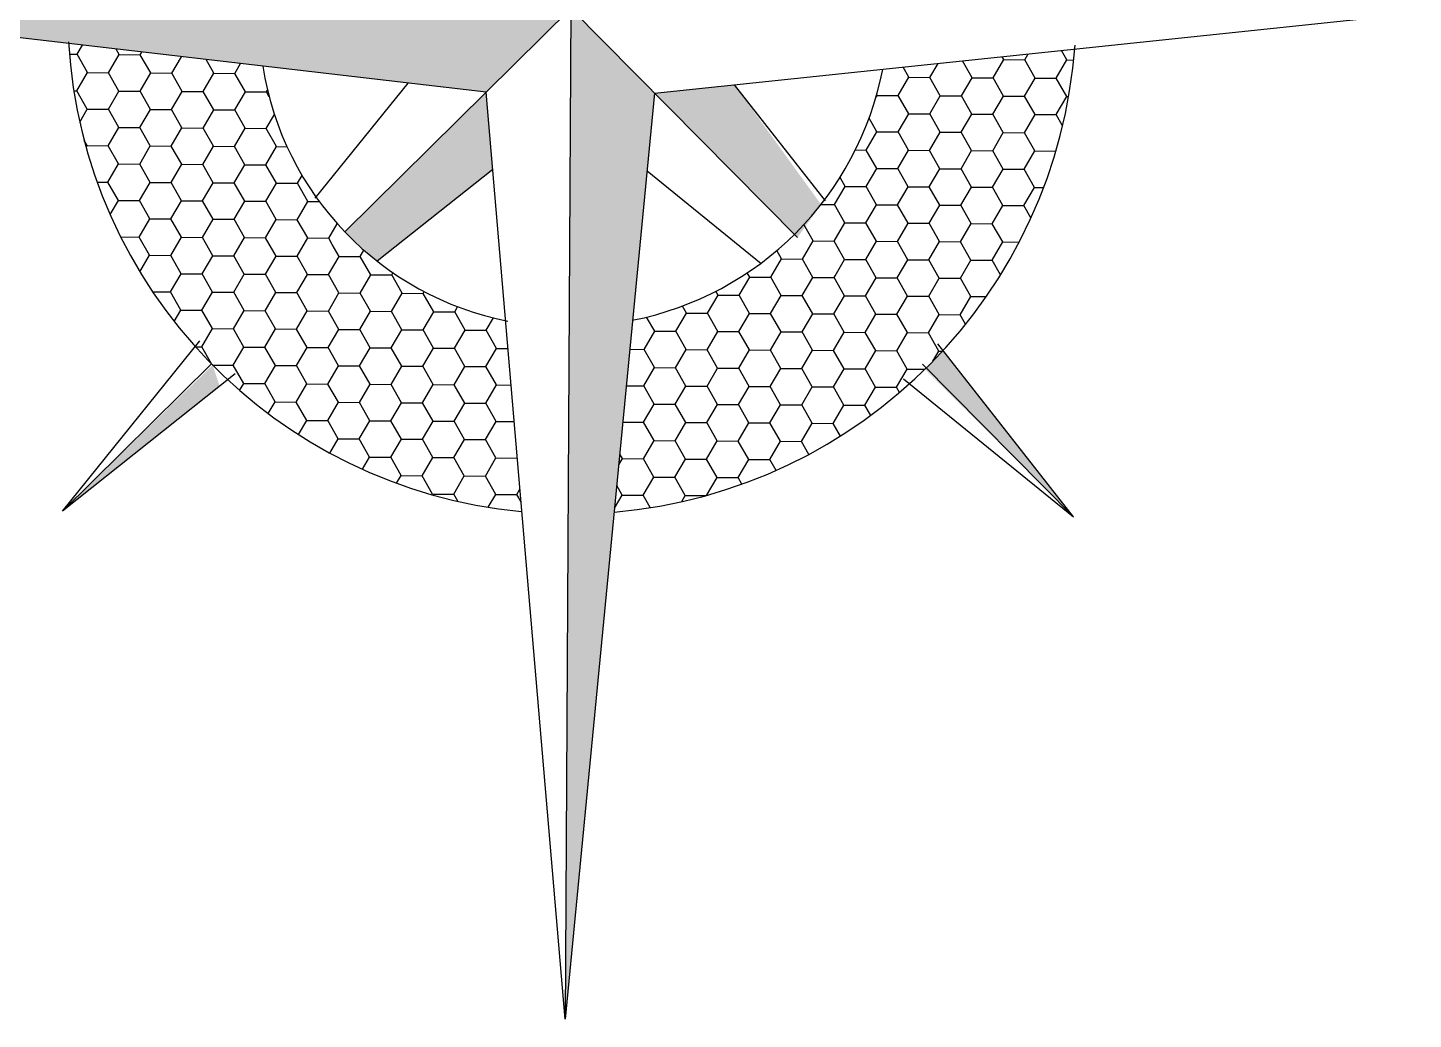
# Model space of a CAD drawing. Header units: inches. Extents: x 0 to 113, y 0 to 145.
# Drawn here: x 23.647 to 27.912, y 26.514 to 29.566 of the extents above; entities that cross this region are included whole.
import ezdxf

# ---------------------------------------------------------------- set-up
doc = ezdxf.new("R2010")
doc.units = ezdxf.units.IN
doc.header["$MEASUREMENT"] = 0
doc.layers.add('PTS', color=7, linetype='Continuous')

# ---------------------------------------------------------------- blocks, each defined once
blk = doc.blocks.new('DHGDGDGDGHJ')
at = {"color": 1, "ltscale": 0.18}
for p, q in [((389888.5472, 4145333.2346, 4.202), (389887.0896, 4145333.405, 4.202)), ((389888.7102, 4145333.3957, 4.202), (389888.699, 4145331.4509, 4.202)), ((389888.8713, 4145333.2327, 4.202), (389890.3308, 4145333.3864, 4.202)), ((389888.699, 4145331.4509, 4.202), (389888.5472, 4145333.2346, 4.202)), ((389888.8713, 4145333.2327, 4.202), (389888.699, 4145331.4509, 4.202))]:
    blk.add_line(p, q, dxfattribs=at)
at = {"color": 5, "ltscale": 0.18}
for p, q in [((389888.7102, 4145333.3957, 4.202), (389888.2755, 4145332.966, 4.202)), ((389888.7102, 4145333.3957, 4.202), (389889.1459, 4145332.955, 4.202)), ((389888.2181, 4145333.0306, 4.202), (389888.397, 4145333.2521, 4.202)), ((389889.2002, 4145333.0256, 4.202), (389889.0251, 4145333.2489, 4.202)), ((389888.5598, 4145333.0863, 4.202), (389888.3375, 4145332.9097, 4.202)), ((389888.8569, 4145333.0833, 4.202), (389889.0761, 4145332.9054, 4.202)), ((389887.7322, 4145332.4289, 4.202), (389887.9966, 4145332.7563, 4.202)), ((389889.677, 4145332.4177, 4.202), (389889.416, 4145332.7504, 4.202)), ((389888.0187, 4145332.7121, 4.202), (389887.7322, 4145332.4289, 4.202)), ((389888.0645, 4145332.6928, 4.202), (389887.7322, 4145332.4289, 4.202)), ((389889.3863, 4145332.7117, 4.202), (389889.677, 4145332.4177, 4.202)), ((389889.3499, 4145332.6831, 4.202), (389889.677, 4145332.4177, 4.202))]:
    blk.add_line(p, q, dxfattribs=at)
at = {"ltscale": 0.18}
for p, q in [((389887.7453, 4145333.3078, 4.202), (389887.7602, 4145333.3077, 4.202)), ((389887.7602, 4145333.3077, 4.202), (389887.7706, 4145333.3254, 4.202)), ((389887.7803, 4145333.2725, 4.202), (389887.7602, 4145333.3077, 4.202)), ((389887.8208, 4145333.2722, 4.202), (389887.8412, 4145333.3072, 4.202)), ((389887.8412, 4145333.3072, 4.202), (389887.8352, 4145333.3178, 4.202)), ((389887.8412, 4145333.3072, 4.202), (389887.8818, 4145333.307, 4.202)), ((389887.8818, 4145333.307, 4.202), (389887.8847, 4145333.312, 4.202)), ((389887.9018, 4145333.2718, 4.202), (389887.8818, 4145333.307, 4.202)), ((389887.9423, 4145333.2716, 4.202), (389887.9608, 4145333.3031, 4.202)), ((389889.5429, 4145333.2975, 4.202), (389889.5397, 4145333.3031, 4.202)), ((389889.5834, 4145333.2972, 4.202), (389889.5899, 4145333.3084, 4.202)), ((389889.6644, 4145333.2968, 4.202), (389889.654, 4145333.3151, 4.202)), ((389888.0234, 4145333.2711, 4.202), (389888.0083, 4145333.2976, 4.202)), ((389888.0639, 4145333.2709, 4.202), (389888.0749, 4145333.2898, 4.202)), ((389889.3604, 4145333.2634, 4.202), (389889.3492, 4145333.283, 4.202)), ((389889.4009, 4145333.2632, 4.202), (389889.4166, 4145333.2901, 4.202)), ((389889.4819, 4145333.2627, 4.202), (389889.4635, 4145333.2951, 4.202)), ((389889.5224, 4145333.2625, 4.202), (389889.5429, 4145333.2975, 4.202)), ((389889.5429, 4145333.2975, 4.202), (389889.5834, 4145333.2972, 4.202)), ((389889.6035, 4145333.262, 4.202), (389889.5834, 4145333.2972, 4.202)), ((389889.644, 4145333.2618, 4.202), (389889.6644, 4145333.2968, 4.202)), ((389889.6644, 4145333.2968, 4.202), (389889.6775, 4145333.2967, 4.202)), ((389887.7598, 4145333.2375, 4.202), (389887.7803, 4145333.2725, 4.202)), ((389887.7803, 4145333.2725, 4.202), (389887.8208, 4145333.2722, 4.202)), ((389887.8408, 4145333.237, 4.202), (389887.8208, 4145333.2722, 4.202)), ((389887.8814, 4145333.2368, 4.202), (389887.9018, 4145333.2718, 4.202)), ((389887.9018, 4145333.2718, 4.202), (389887.9423, 4145333.2716, 4.202)), ((389887.9624, 4145333.2363, 4.202), (389887.9423, 4145333.2716, 4.202)), ((389888.0029, 4145333.2361, 4.202), (389888.0234, 4145333.2711, 4.202)), ((389888.0234, 4145333.2711, 4.202), (389888.0639, 4145333.2709, 4.202)), ((389888.0839, 4145333.2357, 4.202), (389888.0639, 4145333.2709, 4.202)), ((389889.3399, 4145333.2284, 4.202), (389889.3604, 4145333.2634, 4.202)), ((389889.3604, 4145333.2634, 4.202), (389889.4009, 4145333.2632, 4.202)), ((389889.4209, 4145333.228, 4.202), (389889.4009, 4145333.2632, 4.202)), ((389889.4615, 4145333.2277, 4.202), (389889.4819, 4145333.2627, 4.202)), ((389889.4819, 4145333.2627, 4.202), (389889.5224, 4145333.2625, 4.202)), ((389889.5425, 4145333.2273, 4.202), (389889.5224, 4145333.2625, 4.202)), ((389889.583, 4145333.2271, 4.202), (389889.6035, 4145333.262, 4.202)), ((389889.6035, 4145333.262, 4.202), (389889.644, 4145333.2618, 4.202)), ((389889.664, 4145333.2266, 4.202), (389889.644, 4145333.2618, 4.202)), ((389887.7538, 4145333.2375, 4.202), (389887.7598, 4145333.2375, 4.202)), ((389887.7799, 4145333.2023, 4.202), (389887.7598, 4145333.2375, 4.202)), ((389887.8204, 4145333.2021, 4.202), (389887.8408, 4145333.237, 4.202)), ((389887.8408, 4145333.237, 4.202), (389887.8814, 4145333.2368, 4.202)), ((389887.9014, 4145333.2016, 4.202), (389887.8814, 4145333.2368, 4.202)), ((389887.9419, 4145333.2014, 4.202), (389887.9624, 4145333.2363, 4.202)), ((389887.9624, 4145333.2363, 4.202), (389888.0029, 4145333.2361, 4.202)), ((389888.023, 4145333.2009, 4.202), (389888.0029, 4145333.2361, 4.202)), ((389888.0635, 4145333.2007, 4.202), (389888.0839, 4145333.2357, 4.202)), ((389888.0839, 4145333.2357, 4.202), (389888.1245, 4145333.2354, 4.202)), ((389888.1245, 4145333.2354, 4.202), (389888.1265, 4145333.239, 4.202)), ((389888.1297, 4145333.2261, 4.202), (389888.1245, 4145333.2354, 4.202)), ((389889.297, 4145333.2245, 4.202), (389889.2994, 4145333.2287, 4.202)), ((389889.2994, 4145333.2287, 4.202), (389889.2986, 4145333.2301, 4.202)), ((389889.2994, 4145333.2287, 4.202), (389889.3399, 4145333.2284, 4.202)), ((389889.36, 4145333.1932, 4.202), (389889.3399, 4145333.2284, 4.202)), ((389889.4005, 4145333.193, 4.202), (389889.4209, 4145333.228, 4.202)), ((389889.4209, 4145333.228, 4.202), (389889.4615, 4145333.2277, 4.202)), ((389889.4815, 4145333.1925, 4.202), (389889.4615, 4145333.2277, 4.202)), ((389889.522, 4145333.1923, 4.202), (389889.5425, 4145333.2273, 4.202)), ((389889.5425, 4145333.2273, 4.202), (389889.583, 4145333.2271, 4.202)), ((389889.6031, 4145333.1918, 4.202), (389889.583, 4145333.2271, 4.202)), ((389889.6436, 4145333.1916, 4.202), (389889.664, 4145333.2266, 4.202)), ((389889.664, 4145333.2266, 4.202), (389889.6677, 4145333.2266, 4.202)), ((389887.7653, 4145333.1774, 4.202), (389887.7799, 4145333.2023, 4.202)), ((389887.7799, 4145333.2023, 4.202), (389887.8204, 4145333.2021, 4.202)), ((389887.8404, 4145333.1669, 4.202), (389887.8204, 4145333.2021, 4.202)), ((389887.881, 4145333.1666, 4.202), (389887.9014, 4145333.2016, 4.202)), ((389887.9014, 4145333.2016, 4.202), (389887.9419, 4145333.2014, 4.202)), ((389887.962, 4145333.1662, 4.202), (389887.9419, 4145333.2014, 4.202)), ((389888.0025, 4145333.1659, 4.202), (389888.023, 4145333.2009, 4.202)), ((389888.023, 4145333.2009, 4.202), (389888.0635, 4145333.2007, 4.202)), ((389888.0835, 4145333.1655, 4.202), (389888.0635, 4145333.2007, 4.202)), ((389888.124, 4145333.1652, 4.202), (389888.1398, 4145333.1921, 4.202)), ((389889.299, 4145333.1585, 4.202), (389889.2839, 4145333.1849, 4.202)), ((389889.3395, 4145333.1583, 4.202), (389889.36, 4145333.1932, 4.202)), ((389889.36, 4145333.1932, 4.202), (389889.4005, 4145333.193, 4.202)), ((389889.4205, 4145333.1578, 4.202), (389889.4005, 4145333.193, 4.202)), ((389889.4611, 4145333.1576, 4.202), (389889.4815, 4145333.1925, 4.202)), ((389889.4815, 4145333.1925, 4.202), (389889.522, 4145333.1923, 4.202)), ((389889.5421, 4145333.1571, 4.202), (389889.522, 4145333.1923, 4.202)), ((389889.5826, 4145333.1569, 4.202), (389889.6031, 4145333.1918, 4.202)), ((389889.6031, 4145333.1918, 4.202), (389889.6436, 4145333.1916, 4.202)), ((389889.656, 4145333.1699, 4.202), (389889.6436, 4145333.1916, 4.202)), ((389887.7795, 4145333.1321, 4.202), (389887.774, 4145333.1417, 4.202)), ((389887.82, 4145333.1319, 4.202), (389887.8404, 4145333.1669, 4.202)), ((389887.8404, 4145333.1669, 4.202), (389887.881, 4145333.1666, 4.202)), ((389887.901, 4145333.1314, 4.202), (389887.881, 4145333.1666, 4.202)), ((389887.9415, 4145333.1312, 4.202), (389887.962, 4145333.1662, 4.202)), ((389887.962, 4145333.1662, 4.202), (389888.0025, 4145333.1659, 4.202)), ((389888.0226, 4145333.1307, 4.202), (389888.0025, 4145333.1659, 4.202)), ((389888.0631, 4145333.1305, 4.202), (389888.0835, 4145333.1655, 4.202)), ((389888.0835, 4145333.1655, 4.202), (389888.124, 4145333.1652, 4.202)), ((389888.1441, 4145333.13, 4.202), (389888.124, 4145333.1652, 4.202)), ((389889.2785, 4145333.1235, 4.202), (389889.299, 4145333.1585, 4.202)), ((389889.299, 4145333.1585, 4.202), (389889.3395, 4145333.1583, 4.202)), ((389889.3596, 4145333.1231, 4.202), (389889.3395, 4145333.1583, 4.202)), ((389889.4001, 4145333.1228, 4.202), (389889.4205, 4145333.1578, 4.202)), ((389889.4205, 4145333.1578, 4.202), (389889.4611, 4145333.1576, 4.202)), ((389889.4811, 4145333.1224, 4.202), (389889.4611, 4145333.1576, 4.202)), ((389889.5216, 4145333.1221, 4.202), (389889.5421, 4145333.1571, 4.202)), ((389889.5421, 4145333.1571, 4.202), (389889.5826, 4145333.1569, 4.202)), ((389889.6027, 4145333.1217, 4.202), (389889.5826, 4145333.1569, 4.202)), ((389887.7775, 4145333.1288, 4.202), (389887.7795, 4145333.1321, 4.202)), ((389887.7795, 4145333.1321, 4.202), (389887.82, 4145333.1319, 4.202)), ((389887.84, 4145333.0967, 4.202), (389887.82, 4145333.1319, 4.202)), ((389887.8806, 4145333.0965, 4.202), (389887.901, 4145333.1314, 4.202)), ((389887.901, 4145333.1314, 4.202), (389887.9415, 4145333.1312, 4.202)), ((389887.9616, 4145333.096, 4.202), (389887.9415, 4145333.1312, 4.202)), ((389888.0021, 4145333.0958, 4.202), (389888.0226, 4145333.1307, 4.202)), ((389888.0226, 4145333.1307, 4.202), (389888.0631, 4145333.1305, 4.202)), ((389888.0831, 4145333.0953, 4.202), (389888.0631, 4145333.1305, 4.202)), ((389888.1236, 4145333.0951, 4.202), (389888.1441, 4145333.13, 4.202)), ((389888.1441, 4145333.13, 4.202), (389888.1641, 4145333.1299, 4.202)), ((389889.2575, 4145333.1237, 4.202), (389889.2785, 4145333.1235, 4.202)), ((389889.2986, 4145333.0883, 4.202), (389889.2785, 4145333.1235, 4.202)), ((389889.3391, 4145333.0881, 4.202), (389889.3596, 4145333.1231, 4.202)), ((389889.3596, 4145333.1231, 4.202), (389889.4001, 4145333.1228, 4.202)), ((389889.4201, 4145333.0876, 4.202), (389889.4001, 4145333.1228, 4.202)), ((389889.4607, 4145333.0874, 4.202), (389889.4811, 4145333.1224, 4.202)), ((389889.4811, 4145333.1224, 4.202), (389889.5216, 4145333.1221, 4.202)), ((389889.5417, 4145333.0869, 4.202), (389889.5216, 4145333.1221, 4.202)), ((389889.5822, 4145333.0867, 4.202), (389889.6027, 4145333.1217, 4.202)), ((389889.6027, 4145333.1217, 4.202), (389889.6431, 4145333.1214, 4.202)), ((389887.8196, 4145333.0617, 4.202), (389887.84, 4145333.0967, 4.202)), ((389887.84, 4145333.0967, 4.202), (389887.8806, 4145333.0965, 4.202)), ((389887.9006, 4145333.0613, 4.202), (389887.8806, 4145333.0965, 4.202)), ((389887.9411, 4145333.061, 4.202), (389887.9616, 4145333.096, 4.202)), ((389887.9616, 4145333.096, 4.202), (389888.0021, 4145333.0958, 4.202)), ((389888.0222, 4145333.0606, 4.202), (389888.0021, 4145333.0958, 4.202)), ((389888.0627, 4145333.0603, 4.202), (389888.0831, 4145333.0953, 4.202)), ((389888.0831, 4145333.0953, 4.202), (389888.1236, 4145333.0951, 4.202)), ((389888.1437, 4145333.0599, 4.202), (389888.1236, 4145333.0951, 4.202)), ((389889.2781, 4145333.0534, 4.202), (389889.2986, 4145333.0883, 4.202)), ((389889.2986, 4145333.0883, 4.202), (389889.3391, 4145333.0881, 4.202)), ((389889.3592, 4145333.0529, 4.202), (389889.3391, 4145333.0881, 4.202)), ((389887.7989, 4145333.0618, 4.202), (389887.8196, 4145333.0617, 4.202)), ((389887.8396, 4145333.0265, 4.202), (389887.8196, 4145333.0617, 4.202)), ((389888.1842, 4145333.0596, 4.202), (389888.193, 4145333.0746, 4.202)), ((389889.2376, 4145333.0536, 4.202), (389889.2279, 4145333.0707, 4.202)), ((389889.3997, 4145333.0527, 4.202), (389889.4201, 4145333.0876, 4.202)), ((389889.4201, 4145333.0876, 4.202), (389889.4607, 4145333.0874, 4.202)), ((389889.4807, 4145333.0522, 4.202), (389889.4607, 4145333.0874, 4.202)), ((389889.5212, 4145333.052, 4.202), (389889.5417, 4145333.0869, 4.202)), ((389889.5417, 4145333.0869, 4.202), (389889.5822, 4145333.0867, 4.202)), ((389889.6023, 4145333.0515, 4.202), (389889.5822, 4145333.0867, 4.202)), ((389887.8801, 4145333.0263, 4.202), (389887.9006, 4145333.0613, 4.202)), ((389887.9006, 4145333.0613, 4.202), (389887.9411, 4145333.061, 4.202)), ((389887.9612, 4145333.0258, 4.202), (389887.9411, 4145333.061, 4.202)), ((389888.0017, 4145333.0256, 4.202), (389888.0222, 4145333.0606, 4.202)), ((389888.0222, 4145333.0606, 4.202), (389888.0627, 4145333.0603, 4.202)), ((389888.0827, 4145333.0251, 4.202), (389888.0627, 4145333.0603, 4.202)), ((389888.1232, 4145333.0249, 4.202), (389888.1437, 4145333.0599, 4.202)), ((389888.1437, 4145333.0599, 4.202), (389888.1842, 4145333.0596, 4.202)), ((389888.2043, 4145333.0244, 4.202), (389888.1842, 4145333.0596, 4.202)), ((389889.2172, 4145333.0186, 4.202), (389889.2376, 4145333.0536, 4.202)), ((389889.2376, 4145333.0536, 4.202), (389889.2781, 4145333.0534, 4.202)), ((389889.2982, 4145333.0182, 4.202), (389889.2781, 4145333.0534, 4.202)), ((389889.3387, 4145333.0179, 4.202), (389889.3592, 4145333.0529, 4.202)), ((389889.3592, 4145333.0529, 4.202), (389889.3997, 4145333.0527, 4.202)), ((389889.4197, 4145333.0175, 4.202), (389889.3997, 4145333.0527, 4.202)), ((389889.4603, 4145333.0172, 4.202), (389889.4807, 4145333.0522, 4.202)), ((389889.4807, 4145333.0522, 4.202), (389889.5212, 4145333.052, 4.202)), ((389889.5413, 4145333.0168, 4.202), (389889.5212, 4145333.052, 4.202)), ((389889.5818, 4145333.0165, 4.202), (389889.6023, 4145333.0515, 4.202)), ((389889.6023, 4145333.0515, 4.202), (389889.6196, 4145333.0514, 4.202)), ((389887.8238, 4145332.9994, 4.202), (389887.8396, 4145333.0265, 4.202)), ((389887.8396, 4145333.0265, 4.202), (389887.8801, 4145333.0263, 4.202)), ((389887.9002, 4145332.9911, 4.202), (389887.8801, 4145333.0263, 4.202)), ((389887.9407, 4145332.9909, 4.202), (389887.9612, 4145333.0258, 4.202)), ((389887.9612, 4145333.0258, 4.202), (389888.0017, 4145333.0256, 4.202)), ((389888.0218, 4145332.9904, 4.202), (389888.0017, 4145333.0256, 4.202)), ((389888.0623, 4145332.9902, 4.202), (389888.0827, 4145333.0251, 4.202)), ((389888.0827, 4145333.0251, 4.202), (389888.1232, 4145333.0249, 4.202)), ((389888.1433, 4145332.9897, 4.202), (389888.1232, 4145333.0249, 4.202)), ((389888.1838, 4145332.9895, 4.202), (389888.2043, 4145333.0244, 4.202)), ((389888.2043, 4145333.0244, 4.202), (389888.2262, 4145333.0243, 4.202)), ((389889.1914, 4145333.0188, 4.202), (389889.2172, 4145333.0186, 4.202)), ((389889.2372, 4145332.9834, 4.202), (389889.2172, 4145333.0186, 4.202)), ((389889.2777, 4145332.9832, 4.202), (389889.2982, 4145333.0182, 4.202)), ((389889.2982, 4145333.0182, 4.202), (389889.3387, 4145333.0179, 4.202)), ((389889.3588, 4145332.9827, 4.202), (389889.3387, 4145333.0179, 4.202)), ((389889.3993, 4145332.9825, 4.202), (389889.4197, 4145333.0175, 4.202)), ((389889.4197, 4145333.0175, 4.202), (389889.4603, 4145333.0172, 4.202)), ((389889.4803, 4145332.982, 4.202), (389889.4603, 4145333.0172, 4.202)), ((389889.5208, 4145332.9818, 4.202), (389889.5413, 4145333.0168, 4.202)), ((389889.5413, 4145333.0168, 4.202), (389889.5818, 4145333.0165, 4.202)), ((389889.5952, 4145332.9929, 4.202), (389889.5818, 4145333.0165, 4.202)), ((389887.8797, 4145332.9561, 4.202), (389887.9002, 4145332.9911, 4.202)), ((389887.9002, 4145332.9911, 4.202), (389887.9407, 4145332.9909, 4.202)), ((389887.9608, 4145332.9556, 4.202), (389887.9407, 4145332.9909, 4.202)), ((389888.0013, 4145332.9554, 4.202), (389888.0218, 4145332.9904, 4.202)), ((389888.0218, 4145332.9904, 4.202), (389888.0623, 4145332.9902, 4.202)), ((389888.0823, 4145332.955, 4.202), (389888.0623, 4145332.9902, 4.202)), ((389888.1228, 4145332.9547, 4.202), (389888.1433, 4145332.9897, 4.202)), ((389888.1433, 4145332.9897, 4.202), (389888.1838, 4145332.9895, 4.202)), ((389888.2039, 4145332.9543, 4.202), (389888.1838, 4145332.9895, 4.202)), ((389888.2444, 4145332.954, 4.202), (389888.2607, 4145332.9818, 4.202)), ((389889.2168, 4145332.9484, 4.202), (389889.2372, 4145332.9834, 4.202)), ((389889.2372, 4145332.9834, 4.202), (389889.2777, 4145332.9832, 4.202)), ((389889.2978, 4145332.948, 4.202), (389889.2777, 4145332.9832, 4.202)), ((389889.3383, 4145332.9477, 4.202), (389889.3588, 4145332.9827, 4.202)), ((389889.3588, 4145332.9827, 4.202), (389889.3993, 4145332.9825, 4.202)), ((389889.4193, 4145332.9473, 4.202), (389889.3993, 4145332.9825, 4.202)), ((389889.4599, 4145332.947, 4.202), (389889.4803, 4145332.982, 4.202)), ((389889.4803, 4145332.982, 4.202), (389889.5208, 4145332.9818, 4.202)), ((389889.5409, 4145332.9466, 4.202), (389889.5208, 4145332.9818, 4.202)), ((389887.8441, 4145332.9563, 4.202), (389887.8797, 4145332.9561, 4.202)), ((389887.8998, 4145332.9209, 4.202), (389887.8797, 4145332.9561, 4.202)), ((389887.9403, 4145332.9207, 4.202), (389887.9608, 4145332.9556, 4.202)), ((389887.9608, 4145332.9556, 4.202), (389888.0013, 4145332.9554, 4.202)), ((389888.0214, 4145332.9202, 4.202), (389888.0013, 4145332.9554, 4.202)), ((389888.0619, 4145332.92, 4.202), (389888.0823, 4145332.955, 4.202)), ((389888.0823, 4145332.955, 4.202), (389888.1228, 4145332.9547, 4.202)), ((389889.1762, 4145332.9487, 4.202), (389889.1584, 4145332.9801, 4.202)), ((389888.1429, 4145332.9195, 4.202), (389888.1228, 4145332.9547, 4.202)), ((389888.1834, 4145332.9193, 4.202), (389888.2039, 4145332.9543, 4.202)), ((389888.2039, 4145332.9543, 4.202), (389888.2444, 4145332.954, 4.202)), ((389888.2512, 4145332.942, 4.202), (389888.2444, 4145332.954, 4.202)), ((389888.2644, 4145332.9188, 4.202), (389888.2512, 4145332.942, 4.202)), ((389888.305, 4145332.9186, 4.202), (389888.3121, 4145332.9308, 4.202)), ((389889.1153, 4145332.9139, 4.202), (389889.1061, 4145332.93, 4.202)), ((389889.1558, 4145332.9137, 4.202), (389889.1673, 4145332.9333, 4.202)), ((389889.1673, 4145332.9333, 4.202), (389889.1762, 4145332.9487, 4.202)), ((389889.1762, 4145332.9487, 4.202), (389889.2168, 4145332.9484, 4.202)), ((389889.2368, 4145332.9132, 4.202), (389889.2168, 4145332.9484, 4.202)), ((389889.2773, 4145332.913, 4.202), (389889.2978, 4145332.948, 4.202)), ((389889.2978, 4145332.948, 4.202), (389889.3383, 4145332.9477, 4.202)), ((389889.3584, 4145332.9125, 4.202), (389889.3383, 4145332.9477, 4.202)), ((389889.3989, 4145332.9123, 4.202), (389889.4193, 4145332.9473, 4.202)), ((389889.4193, 4145332.9473, 4.202), (389889.4599, 4145332.947, 4.202)), ((389889.4799, 4145332.9118, 4.202), (389889.4599, 4145332.947, 4.202)), ((389889.5204, 4145332.9116, 4.202), (389889.5409, 4145332.9466, 4.202)), ((389889.5409, 4145332.9466, 4.202), (389889.5725, 4145332.9464, 4.202)), ((389887.8812, 4145332.8891, 4.202), (389887.8998, 4145332.9209, 4.202)), ((389887.8998, 4145332.9209, 4.202), (389887.9403, 4145332.9207, 4.202)), ((389887.9604, 4145332.8855, 4.202), (389887.9403, 4145332.9207, 4.202)), ((389888.0009, 4145332.8852, 4.202), (389888.0214, 4145332.9202, 4.202)), ((389888.0214, 4145332.9202, 4.202), (389888.0619, 4145332.92, 4.202)), ((389888.0819, 4145332.8848, 4.202), (389888.0619, 4145332.92, 4.202)), ((389888.1224, 4145332.8845, 4.202), (389888.1429, 4145332.9195, 4.202)), ((389888.1429, 4145332.9195, 4.202), (389888.1834, 4145332.9193, 4.202)), ((389888.1996, 4145332.8909, 4.202), (389888.1834, 4145332.9193, 4.202)), ((389888.244, 4145332.8838, 4.202), (389888.2644, 4145332.9188, 4.202)), ((389888.2644, 4145332.9188, 4.202), (389888.305, 4145332.9186, 4.202)), ((389888.325, 4145332.8834, 4.202), (389888.305, 4145332.9186, 4.202)), ((389889.0948, 4145332.879, 4.202), (389889.1153, 4145332.9139, 4.202)), ((389889.1153, 4145332.9139, 4.202), (389889.1558, 4145332.9137, 4.202)), ((389889.1758, 4145332.8785, 4.202), (389889.1558, 4145332.9137, 4.202)), ((389889.2183, 4145332.8817, 4.202), (389889.2368, 4145332.9132, 4.202)), ((389889.2368, 4145332.9132, 4.202), (389889.2773, 4145332.913, 4.202)), ((389889.2974, 4145332.8778, 4.202), (389889.2773, 4145332.913, 4.202)), ((389889.3379, 4145332.8776, 4.202), (389889.3584, 4145332.9125, 4.202)), ((389889.3584, 4145332.9125, 4.202), (389889.3989, 4145332.9123, 4.202)), ((389889.4189, 4145332.8771, 4.202), (389889.3989, 4145332.9123, 4.202)), ((389889.4594, 4145332.8769, 4.202), (389889.4799, 4145332.9118, 4.202)), ((389889.4799, 4145332.9118, 4.202), (389889.5204, 4145332.9116, 4.202)), ((389889.5366, 4145332.8832, 4.202), (389889.5204, 4145332.9116, 4.202)), ((389887.9399, 4145332.8505, 4.202), (389887.9604, 4145332.8855, 4.202)), ((389887.9604, 4145332.8855, 4.202), (389888.0009, 4145332.8852, 4.202)), ((389888.0209, 4145332.85, 4.202), (389888.0009, 4145332.8852, 4.202)), ((389888.0615, 4145332.8498, 4.202), (389888.0819, 4145332.8848, 4.202)), ((389888.0819, 4145332.8848, 4.202), (389888.1224, 4145332.8845, 4.202)), ((389888.1425, 4145332.8493, 4.202), (389888.1224, 4145332.8845, 4.202)), ((389888.183, 4145332.8491, 4.202), (389888.2035, 4145332.8841, 4.202)), ((389888.2035, 4145332.8841, 4.202), (389888.1996, 4145332.8909, 4.202)), ((389888.2035, 4145332.8841, 4.202), (389888.244, 4145332.8838, 4.202)), ((389888.264, 4145332.8486, 4.202), (389888.244, 4145332.8838, 4.202)), ((389888.3046, 4145332.8484, 4.202), (389888.325, 4145332.8834, 4.202)), ((389888.325, 4145332.8834, 4.202), (389888.3655, 4145332.8832, 4.202)), ((389888.3655, 4145332.8832, 4.202), (389888.3679, 4145332.8873, 4.202)), ((389888.3856, 4145332.8479, 4.202), (389888.3655, 4145332.8832, 4.202)), ((389889.0338, 4145332.8442, 4.202), (389889.0543, 4145332.8792, 4.202)), ((389889.0543, 4145332.8792, 4.202), (389889.0496, 4145332.8874, 4.202)), ((389889.0543, 4145332.8792, 4.202), (389889.0948, 4145332.879, 4.202)), ((389889.1149, 4145332.8438, 4.202), (389889.0948, 4145332.879, 4.202)), ((389889.1554, 4145332.8435, 4.202), (389889.1758, 4145332.8785, 4.202)), ((389889.1758, 4145332.8785, 4.202), (389889.2164, 4145332.8783, 4.202)), ((389889.2164, 4145332.8783, 4.202), (389889.2183, 4145332.8817, 4.202)), ((389889.2364, 4145332.8431, 4.202), (389889.2164, 4145332.8783, 4.202)), ((389889.2769, 4145332.8428, 4.202), (389889.2974, 4145332.8778, 4.202)), ((389889.2974, 4145332.8778, 4.202), (389889.3379, 4145332.8776, 4.202)), ((389889.358, 4145332.8424, 4.202), (389889.3379, 4145332.8776, 4.202)), ((389889.3985, 4145332.8421, 4.202), (389889.4189, 4145332.8771, 4.202)), ((389889.4189, 4145332.8771, 4.202), (389889.4594, 4145332.8769, 4.202)), ((389889.4795, 4145332.8417, 4.202), (389889.4594, 4145332.8769, 4.202)), ((389887.9056, 4145332.8507, 4.202), (389887.9399, 4145332.8505, 4.202)), ((389887.96, 4145332.8153, 4.202), (389887.9399, 4145332.8505, 4.202)), ((389888.0005, 4145332.8151, 4.202), (389888.0209, 4145332.85, 4.202)), ((389888.0209, 4145332.85, 4.202), (389888.0615, 4145332.8498, 4.202)), ((389888.0815, 4145332.8146, 4.202), (389888.0615, 4145332.8498, 4.202)), ((389888.122, 4145332.8144, 4.202), (389888.1425, 4145332.8493, 4.202)), ((389888.1425, 4145332.8493, 4.202), (389888.1574, 4145332.8493, 4.202)), ((389888.1574, 4145332.8493, 4.202), (389888.183, 4145332.8491, 4.202)), ((389888.2031, 4145332.8139, 4.202), (389888.183, 4145332.8491, 4.202)), ((389888.2436, 4145332.8137, 4.202), (389888.264, 4145332.8486, 4.202)), ((389888.264, 4145332.8486, 4.202), (389888.3046, 4145332.8484, 4.202)), ((389888.3246, 4145332.8132, 4.202), (389888.3046, 4145332.8484, 4.202)), ((389888.4261, 4145332.8477, 4.202), (389888.428, 4145332.851, 4.202)), ((389888.9933, 4145332.8445, 4.202), (389888.9891, 4145332.8518, 4.202)), ((389888.3651, 4145332.813, 4.202), (389888.3856, 4145332.8479, 4.202)), ((389888.3856, 4145332.8479, 4.202), (389888.4261, 4145332.8477, 4.202)), ((389888.4462, 4145332.8125, 4.202), (389888.4261, 4145332.8477, 4.202)), ((389888.4867, 4145332.8123, 4.202), (389888.4923, 4145332.822, 4.202)), ((389888.9323, 4145332.8097, 4.202), (389888.9246, 4145332.8233, 4.202)), ((389888.9729, 4145332.8095, 4.202), (389888.9933, 4145332.8445, 4.202)), ((389888.9933, 4145332.8445, 4.202), (389889.0338, 4145332.8442, 4.202)), ((389889.0539, 4145332.809, 4.202), (389889.0338, 4145332.8442, 4.202)), ((389889.0944, 4145332.8088, 4.202), (389889.1149, 4145332.8438, 4.202)), ((389889.1149, 4145332.8438, 4.202), (389889.1554, 4145332.8435, 4.202)), ((389889.1754, 4145332.8083, 4.202), (389889.1554, 4145332.8435, 4.202)), ((389889.216, 4145332.8081, 4.202), (389889.2364, 4145332.8431, 4.202)), ((389889.2364, 4145332.8431, 4.202), (389889.2566, 4145332.8429, 4.202)), ((389889.2566, 4145332.8429, 4.202), (389889.2769, 4145332.8428, 4.202)), ((389889.297, 4145332.8076, 4.202), (389889.2769, 4145332.8428, 4.202)), ((389889.3375, 4145332.8074, 4.202), (389889.358, 4145332.8424, 4.202)), ((389889.358, 4145332.8424, 4.202), (389889.3985, 4145332.8421, 4.202)), ((389889.4185, 4145332.8069, 4.202), (389889.3985, 4145332.8421, 4.202)), ((389889.459, 4145332.8067, 4.202), (389889.4795, 4145332.8417, 4.202)), ((389889.4795, 4145332.8417, 4.202), (389889.5092, 4145332.8415, 4.202)), ((389887.9472, 4145332.7934, 4.202), (389887.96, 4145332.8153, 4.202)), ((389887.96, 4145332.8153, 4.202), (389888.0005, 4145332.8151, 4.202)), ((389888.0205, 4145332.7799, 4.202), (389888.0005, 4145332.8151, 4.202)), ((389888.0611, 4145332.7796, 4.202), (389888.0815, 4145332.8146, 4.202)), ((389888.0815, 4145332.8146, 4.202), (389888.122, 4145332.8144, 4.202)), ((389888.1221, 4145332.8143, 4.202), (389888.122, 4145332.8144, 4.202)), ((389888.1421, 4145332.7792, 4.202), (389888.1221, 4145332.8143, 4.202)), ((389888.1826, 4145332.7789, 4.202), (389888.2031, 4145332.8139, 4.202)), ((389888.2031, 4145332.8139, 4.202), (389888.2436, 4145332.8137, 4.202)), ((389888.2636, 4145332.7785, 4.202), (389888.2436, 4145332.8137, 4.202)), ((389888.3042, 4145332.7782, 4.202), (389888.3246, 4145332.8132, 4.202)), ((389888.3246, 4145332.8132, 4.202), (389888.3651, 4145332.813, 4.202)), ((389888.3852, 4145332.7778, 4.202), (389888.3651, 4145332.813, 4.202)), ((389888.4257, 4145332.7775, 4.202), (389888.4462, 4145332.8125, 4.202)), ((389888.4462, 4145332.8125, 4.202), (389888.4867, 4145332.8123, 4.202)), ((389888.5067, 4145332.7771, 4.202), (389888.4867, 4145332.8123, 4.202)), ((389888.5472, 4145332.7768, 4.202), (389888.561, 4145332.8004, 4.202)), ((389888.8714, 4145332.775, 4.202), (389888.8559, 4145332.8021, 4.202)), ((389888.9119, 4145332.7748, 4.202), (389888.9323, 4145332.8097, 4.202)), ((389888.9323, 4145332.8097, 4.202), (389888.9729, 4145332.8095, 4.202)), ((389888.9929, 4145332.7743, 4.202), (389888.9729, 4145332.8095, 4.202)), ((389889.0334, 4145332.7741, 4.202), (389889.0539, 4145332.809, 4.202)), ((389889.0539, 4145332.809, 4.202), (389889.0944, 4145332.8088, 4.202)), ((389889.1145, 4145332.7736, 4.202), (389889.0944, 4145332.8088, 4.202)), ((389889.155, 4145332.7734, 4.202), (389889.1754, 4145332.8083, 4.202)), ((389889.1754, 4145332.8083, 4.202), (389889.216, 4145332.8081, 4.202)), ((389889.236, 4145332.7729, 4.202), (389889.216, 4145332.8081, 4.202)), ((389889.2765, 4145332.7727, 4.202), (389889.295, 4145332.8042, 4.202)), ((389889.295, 4145332.8042, 4.202), (389889.297, 4145332.8076, 4.202)), ((389889.297, 4145332.8076, 4.202), (389889.3375, 4145332.8074, 4.202)), ((389889.3576, 4145332.7722, 4.202), (389889.3375, 4145332.8074, 4.202)), ((389889.3981, 4145332.772, 4.202), (389889.4185, 4145332.8069, 4.202)), ((389889.4185, 4145332.8069, 4.202), (389889.459, 4145332.8067, 4.202)), ((389889.4695, 4145332.7883, 4.202), (389889.459, 4145332.8067, 4.202)), ((389888.0001, 4145332.7449, 4.202), (389888.0205, 4145332.7799, 4.202)), ((389888.0205, 4145332.7799, 4.202), (389888.0611, 4145332.7796, 4.202)), ((389888.0704, 4145332.7632, 4.202), (389888.0611, 4145332.7796, 4.202)), ((389888.1216, 4145332.7442, 4.202), (389888.1421, 4145332.7792, 4.202)), ((389888.1421, 4145332.7792, 4.202), (389888.1826, 4145332.7789, 4.202)), ((389888.2027, 4145332.7437, 4.202), (389888.1826, 4145332.7789, 4.202)), ((389888.2432, 4145332.7435, 4.202), (389888.2636, 4145332.7785, 4.202)), ((389888.2636, 4145332.7785, 4.202), (389888.3042, 4145332.7782, 4.202)), ((389888.3242, 4145332.743, 4.202), (389888.3042, 4145332.7782, 4.202)), ((389888.3647, 4145332.7428, 4.202), (389888.3852, 4145332.7778, 4.202)), ((389888.3852, 4145332.7778, 4.202), (389888.4257, 4145332.7775, 4.202)), ((389888.4458, 4145332.7423, 4.202), (389888.4257, 4145332.7775, 4.202)), ((389888.4863, 4145332.7421, 4.202), (389888.5067, 4145332.7771, 4.202)), ((389888.5067, 4145332.7771, 4.202), (389888.5472, 4145332.7768, 4.202)), ((389888.5673, 4145332.7416, 4.202), (389888.5472, 4145332.7768, 4.202)), ((389888.8509, 4145332.74, 4.202), (389888.8714, 4145332.775, 4.202)), ((389888.8714, 4145332.775, 4.202), (389888.9119, 4145332.7748, 4.202)), ((389888.9319, 4145332.7395, 4.202), (389888.9119, 4145332.7748, 4.202)), ((389888.9725, 4145332.7393, 4.202), (389888.9929, 4145332.7743, 4.202)), ((389888.9929, 4145332.7743, 4.202), (389889.0334, 4145332.7741, 4.202)), ((389889.0535, 4145332.7388, 4.202), (389889.0334, 4145332.7741, 4.202)), ((389889.094, 4145332.7386, 4.202), (389889.1145, 4145332.7736, 4.202)), ((389889.1145, 4145332.7736, 4.202), (389889.155, 4145332.7734, 4.202)), ((389889.175, 4145332.7382, 4.202), (389889.155, 4145332.7734, 4.202)), ((389889.2156, 4145332.7379, 4.202), (389889.236, 4145332.7729, 4.202)), ((389889.236, 4145332.7729, 4.202), (389889.2765, 4145332.7727, 4.202)), ((389889.2966, 4145332.7375, 4.202), (389889.2765, 4145332.7727, 4.202)), ((389889.346, 4145332.7525, 4.202), (389889.3576, 4145332.7722, 4.202)), ((389889.3576, 4145332.7722, 4.202), (389889.3981, 4145332.772, 4.202)), ((389889.4181, 4145332.7368, 4.202), (389889.3981, 4145332.772, 4.202)), ((389887.9878, 4145332.745, 4.202), (389888.0001, 4145332.7449, 4.202)), ((389888.0187, 4145332.7121, 4.202), (389888.0001, 4145332.7449, 4.202)), ((389888.0607, 4145332.7095, 4.202), (389888.0811, 4145332.7444, 4.202)), ((389888.0811, 4145332.7444, 4.202), (389888.0704, 4145332.7632, 4.202)), ((389888.0811, 4145332.7444, 4.202), (389888.1216, 4145332.7442, 4.202)), ((389888.1417, 4145332.709, 4.202), (389888.1216, 4145332.7442, 4.202)), ((389888.1822, 4145332.7088, 4.202), (389888.2027, 4145332.7437, 4.202)), ((389888.2027, 4145332.7437, 4.202), (389888.2432, 4145332.7435, 4.202)), ((389888.2632, 4145332.7083, 4.202), (389888.2432, 4145332.7435, 4.202)), ((389888.3038, 4145332.7081, 4.202), (389888.3242, 4145332.743, 4.202)), ((389888.3242, 4145332.743, 4.202), (389888.3647, 4145332.7428, 4.202)), ((389888.3848, 4145332.7076, 4.202), (389888.3647, 4145332.7428, 4.202)), ((389888.4253, 4145332.7074, 4.202), (389888.4458, 4145332.7423, 4.202)), ((389888.4458, 4145332.7423, 4.202), (389888.4863, 4145332.7421, 4.202)), ((389888.5063, 4145332.7069, 4.202), (389888.4863, 4145332.7421, 4.202)), ((389888.5468, 4145332.7067, 4.202), (389888.5673, 4145332.7416, 4.202)), ((389888.5673, 4145332.7416, 4.202), (389888.5892, 4145332.7415, 4.202)), ((389889.3371, 4145332.7372, 4.202), (389889.346, 4145332.7525, 4.202)), ((389888.8237, 4145332.7402, 4.202), (389888.8509, 4145332.74, 4.202)), ((389888.871, 4145332.7048, 4.202), (389888.8509, 4145332.74, 4.202)), ((389888.9115, 4145332.7046, 4.202), (389888.9319, 4145332.7395, 4.202)), ((389888.9319, 4145332.7395, 4.202), (389888.9725, 4145332.7393, 4.202)), ((389888.9925, 4145332.7041, 4.202), (389888.9725, 4145332.7393, 4.202)), ((389889.033, 4145332.7039, 4.202), (389889.0535, 4145332.7388, 4.202)), ((389889.0535, 4145332.7388, 4.202), (389889.094, 4145332.7386, 4.202)), ((389889.1141, 4145332.7034, 4.202), (389889.094, 4145332.7386, 4.202)), ((389889.1546, 4145332.7032, 4.202), (389889.175, 4145332.7382, 4.202)), ((389889.175, 4145332.7382, 4.202), (389889.2156, 4145332.7379, 4.202)), ((389889.2356, 4145332.7027, 4.202), (389889.2156, 4145332.7379, 4.202)), ((389889.2761, 4145332.7025, 4.202), (389889.2966, 4145332.7375, 4.202)), ((389889.2966, 4145332.7375, 4.202), (389889.3371, 4145332.7372, 4.202)), ((389889.3572, 4145332.702, 4.202), (389889.3371, 4145332.7372, 4.202)), ((389889.4066, 4145332.7171, 4.202), (389889.4181, 4145332.7368, 4.202)), ((389889.4181, 4145332.7368, 4.202), (389889.4252, 4145332.7367, 4.202)), ((389888.019, 4145332.7117, 4.202), (389888.0187, 4145332.7121, 4.202)), ((389888.021, 4145332.7097, 4.202), (389888.0607, 4145332.7095, 4.202)), ((389888.0807, 4145332.6743, 4.202), (389888.0607, 4145332.7095, 4.202)), ((389888.1212, 4145332.674, 4.202), (389888.1417, 4145332.709, 4.202)), ((389888.1417, 4145332.709, 4.202), (389888.1822, 4145332.7088, 4.202)), ((389888.2023, 4145332.6736, 4.202), (389888.1822, 4145332.7088, 4.202)), ((389888.2428, 4145332.6733, 4.202), (389888.2632, 4145332.7083, 4.202)), ((389888.2632, 4145332.7083, 4.202), (389888.3038, 4145332.7081, 4.202)), ((389888.3238, 4145332.6729, 4.202), (389888.3038, 4145332.7081, 4.202)), ((389888.3643, 4145332.6726, 4.202), (389888.3848, 4145332.7076, 4.202)), ((389888.3848, 4145332.7076, 4.202), (389888.4253, 4145332.7074, 4.202)), ((389888.4454, 4145332.6722, 4.202), (389888.4253, 4145332.7074, 4.202)), ((389888.4859, 4145332.6719, 4.202), (389888.5063, 4145332.7069, 4.202)), ((389888.5063, 4145332.7069, 4.202), (389888.5468, 4145332.7067, 4.202)), ((389888.5669, 4145332.6715, 4.202), (389888.5468, 4145332.7067, 4.202)), ((389888.8505, 4145332.6698, 4.202), (389888.871, 4145332.7048, 4.202)), ((389888.871, 4145332.7048, 4.202), (389888.9115, 4145332.7046, 4.202)), ((389888.9315, 4145332.6694, 4.202), (389888.9115, 4145332.7046, 4.202)), ((389888.9721, 4145332.6691, 4.202), (389888.9925, 4145332.7041, 4.202)), ((389888.9925, 4145332.7041, 4.202), (389889.033, 4145332.7039, 4.202)), ((389889.0531, 4145332.6687, 4.202), (389889.033, 4145332.7039, 4.202)), ((389889.0936, 4145332.6684, 4.202), (389889.1141, 4145332.7034, 4.202)), ((389889.1141, 4145332.7034, 4.202), (389889.1546, 4145332.7032, 4.202)), ((389889.1746, 4145332.668, 4.202), (389889.1546, 4145332.7032, 4.202)), ((389889.2151, 4145332.6677, 4.202), (389889.2356, 4145332.7027, 4.202)), ((389889.2356, 4145332.7027, 4.202), (389889.2761, 4145332.7025, 4.202)), ((389889.2962, 4145332.6673, 4.202), (389889.2761, 4145332.7025, 4.202)), ((389889.3367, 4145332.667, 4.202), (389889.3572, 4145332.702, 4.202)), ((389889.3572, 4145332.702, 4.202), (389889.3914, 4145332.7018, 4.202)), ((389888.0729, 4145332.6609, 4.202), (389888.0807, 4145332.6743, 4.202)), ((389888.0807, 4145332.6743, 4.202), (389888.1212, 4145332.674, 4.202)), ((389888.1413, 4145332.6388, 4.202), (389888.1212, 4145332.674, 4.202)), ((389888.1818, 4145332.6386, 4.202), (389888.2023, 4145332.6736, 4.202)), ((389888.2023, 4145332.6736, 4.202), (389888.2428, 4145332.6733, 4.202)), ((389888.2628, 4145332.6381, 4.202), (389888.2428, 4145332.6733, 4.202)), ((389888.3033, 4145332.6379, 4.202), (389888.3238, 4145332.6729, 4.202)), ((389888.3238, 4145332.6729, 4.202), (389888.3643, 4145332.6726, 4.202)), ((389888.3844, 4145332.6374, 4.202), (389888.3643, 4145332.6726, 4.202)), ((389888.4249, 4145332.6372, 4.202), (389888.4454, 4145332.6722, 4.202)), ((389888.4454, 4145332.6722, 4.202), (389888.4859, 4145332.6719, 4.202)), ((389888.5059, 4145332.6367, 4.202), (389888.4859, 4145332.6719, 4.202)), ((389888.5464, 4145332.6365, 4.202), (389888.5669, 4145332.6715, 4.202)), ((389888.5669, 4145332.6715, 4.202), (389888.5951, 4145332.6713, 4.202)), ((389888.8169, 4145332.67, 4.202), (389888.8505, 4145332.6698, 4.202)), ((389888.8706, 4145332.6346, 4.202), (389888.8505, 4145332.6698, 4.202)), ((389888.9111, 4145332.6344, 4.202), (389888.9315, 4145332.6694, 4.202)), ((389888.9315, 4145332.6694, 4.202), (389888.9721, 4145332.6691, 4.202)), ((389888.9921, 4145332.6339, 4.202), (389888.9721, 4145332.6691, 4.202)), ((389889.0326, 4145332.6337, 4.202), (389889.0531, 4145332.6687, 4.202)), ((389889.0531, 4145332.6687, 4.202), (389889.0936, 4145332.6684, 4.202)), ((389889.1137, 4145332.6332, 4.202), (389889.0936, 4145332.6684, 4.202)), ((389889.1542, 4145332.633, 4.202), (389889.1746, 4145332.668, 4.202)), ((389889.1746, 4145332.668, 4.202), (389889.2151, 4145332.6677, 4.202)), ((389889.2352, 4145332.6325, 4.202), (389889.2151, 4145332.6677, 4.202)), ((389889.2757, 4145332.6323, 4.202), (389889.2962, 4145332.6673, 4.202)), ((389889.2962, 4145332.6673, 4.202), (389889.3367, 4145332.667, 4.202)), ((389889.3425, 4145332.6569, 4.202), (389889.3367, 4145332.667, 4.202)), ((389888.1281, 4145332.6163, 4.202), (389888.1413, 4145332.6388, 4.202)), ((389888.1413, 4145332.6388, 4.202), (389888.1818, 4145332.6386, 4.202)), ((389888.2019, 4145332.6034, 4.202), (389888.1818, 4145332.6386, 4.202)), ((389888.2424, 4145332.6031, 4.202), (389888.2628, 4145332.6381, 4.202)), ((389888.2628, 4145332.6381, 4.202), (389888.3033, 4145332.6379, 4.202)), ((389888.3234, 4145332.6027, 4.202), (389888.3033, 4145332.6379, 4.202)), ((389888.3639, 4145332.6025, 4.202), (389888.3844, 4145332.6374, 4.202)), ((389888.3844, 4145332.6374, 4.202), (389888.4249, 4145332.6372, 4.202)), ((389888.445, 4145332.602, 4.202), (389888.4249, 4145332.6372, 4.202)), ((389888.4855, 4145332.6018, 4.202), (389888.5059, 4145332.6367, 4.202)), ((389888.5059, 4145332.6367, 4.202), (389888.5464, 4145332.6365, 4.202)), ((389888.5665, 4145332.6013, 4.202), (389888.5464, 4145332.6365, 4.202)), ((389888.8501, 4145332.5997, 4.202), (389888.8706, 4145332.6346, 4.202)), ((389888.8706, 4145332.6346, 4.202), (389888.9111, 4145332.6344, 4.202)), ((389888.9311, 4145332.5992, 4.202), (389888.9111, 4145332.6344, 4.202)), ((389888.9717, 4145332.599, 4.202), (389888.9921, 4145332.6339, 4.202)), ((389888.9921, 4145332.6339, 4.202), (389889.0326, 4145332.6337, 4.202)), ((389889.0527, 4145332.5985, 4.202), (389889.0326, 4145332.6337, 4.202)), ((389889.0932, 4145332.5983, 4.202), (389889.1137, 4145332.6332, 4.202)), ((389889.1137, 4145332.6332, 4.202), (389889.1542, 4145332.633, 4.202)), ((389889.1742, 4145332.5978, 4.202), (389889.1542, 4145332.633, 4.202)), ((389889.2147, 4145332.5976, 4.202), (389889.2352, 4145332.6325, 4.202)), ((389889.2352, 4145332.6325, 4.202), (389889.2757, 4145332.6323, 4.202)), ((389889.2869, 4145332.6128, 4.202), (389889.2757, 4145332.6323, 4.202)), ((389888.1859, 4145332.5762, 4.202), (389888.2019, 4145332.6034, 4.202)), ((389888.2019, 4145332.6034, 4.202), (389888.2424, 4145332.6031, 4.202)), ((389888.2624, 4145332.5679, 4.202), (389888.2424, 4145332.6031, 4.202)), ((389888.3029, 4145332.5677, 4.202), (389888.3234, 4145332.6027, 4.202)), ((389888.3234, 4145332.6027, 4.202), (389888.3639, 4145332.6025, 4.202)), ((389888.384, 4145332.5672, 4.202), (389888.3639, 4145332.6025, 4.202)), ((389888.4245, 4145332.567, 4.202), (389888.445, 4145332.602, 4.202)), ((389888.445, 4145332.602, 4.202), (389888.4855, 4145332.6018, 4.202)), ((389888.5055, 4145332.5665, 4.202), (389888.4855, 4145332.6018, 4.202)), ((389888.546, 4145332.5663, 4.202), (389888.5665, 4145332.6013, 4.202)), ((389888.5665, 4145332.6013, 4.202), (389888.6011, 4145332.6011, 4.202)), ((389888.8101, 4145332.5999, 4.202), (389888.8501, 4145332.5997, 4.202)), ((389888.8702, 4145332.5645, 4.202), (389888.8501, 4145332.5997, 4.202)), ((389888.9107, 4145332.5642, 4.202), (389888.9311, 4145332.5992, 4.202)), ((389888.9311, 4145332.5992, 4.202), (389888.9717, 4145332.599, 4.202)), ((389888.9917, 4145332.5638, 4.202), (389888.9717, 4145332.599, 4.202)), ((389889.0322, 4145332.5635, 4.202), (389889.0527, 4145332.5985, 4.202)), ((389889.0527, 4145332.5985, 4.202), (389889.0932, 4145332.5983, 4.202)), ((389889.1133, 4145332.5631, 4.202), (389889.0932, 4145332.5983, 4.202)), ((389889.1538, 4145332.5628, 4.202), (389889.1742, 4145332.5978, 4.202)), ((389889.1742, 4145332.5978, 4.202), (389889.2147, 4145332.5976, 4.202)), ((389889.2287, 4145332.5731, 4.202), (389889.2147, 4145332.5976, 4.202)), ((389888.2464, 4145332.5405, 4.202), (389888.2624, 4145332.5679, 4.202)), ((389888.2624, 4145332.5679, 4.202), (389888.3029, 4145332.5677, 4.202)), ((389888.323, 4145332.5325, 4.202), (389888.3029, 4145332.5677, 4.202)), ((389888.3635, 4145332.5323, 4.202), (389888.384, 4145332.5672, 4.202)), ((389888.384, 4145332.5672, 4.202), (389888.4245, 4145332.567, 4.202)), ((389888.4445, 4145332.5318, 4.202), (389888.4245, 4145332.567, 4.202)), ((389888.4851, 4145332.5316, 4.202), (389888.5055, 4145332.5665, 4.202)), ((389888.5055, 4145332.5665, 4.202), (389888.546, 4145332.5663, 4.202)), ((389888.5661, 4145332.5311, 4.202), (389888.546, 4145332.5663, 4.202)), ((389888.8497, 4145332.5295, 4.202), (389888.8702, 4145332.5645, 4.202)), ((389888.8702, 4145332.5645, 4.202), (389888.9107, 4145332.5642, 4.202)), ((389888.9307, 4145332.529, 4.202), (389888.9107, 4145332.5642, 4.202)), ((389888.9712, 4145332.5288, 4.202), (389888.9917, 4145332.5638, 4.202)), ((389888.9917, 4145332.5638, 4.202), (389889.0322, 4145332.5635, 4.202)), ((389889.0523, 4145332.5283, 4.202), (389889.0322, 4145332.5635, 4.202)), ((389889.0928, 4145332.5281, 4.202), (389889.1133, 4145332.5631, 4.202)), ((389889.1133, 4145332.5631, 4.202), (389889.1538, 4145332.5628, 4.202)), ((389889.168, 4145332.5378, 4.202), (389889.1538, 4145332.5628, 4.202)), ((389888.3094, 4145332.5092, 4.202), (389888.323, 4145332.5325, 4.202)), ((389888.323, 4145332.5325, 4.202), (389888.3635, 4145332.5323, 4.202)), ((389888.3836, 4145332.4971, 4.202), (389888.3635, 4145332.5323, 4.202)), ((389888.4241, 4145332.4968, 4.202), (389888.4445, 4145332.5318, 4.202)), ((389888.4445, 4145332.5318, 4.202), (389888.4851, 4145332.5316, 4.202)), ((389888.5051, 4145332.4964, 4.202), (389888.4851, 4145332.5316, 4.202)), ((389888.5456, 4145332.4961, 4.202), (389888.5661, 4145332.5311, 4.202)), ((389888.5661, 4145332.5311, 4.202), (389888.6066, 4145332.5309, 4.202)), ((389888.6066, 4145332.5309, 4.202), (389888.607, 4145332.5316, 4.202)), ((389888.6072, 4145332.5299, 4.202), (389888.6066, 4145332.5309, 4.202)), ((389888.8022, 4145332.5177, 4.202), (389888.8092, 4145332.5297, 4.202)), ((389888.8092, 4145332.5297, 4.202), (389888.8042, 4145332.5385, 4.202)), ((389888.8092, 4145332.5297, 4.202), (389888.8497, 4145332.5295, 4.202)), ((389888.8698, 4145332.4943, 4.202), (389888.8497, 4145332.5295, 4.202)), ((389888.9103, 4145332.4941, 4.202), (389888.9307, 4145332.529, 4.202)), ((389888.9307, 4145332.529, 4.202), (389888.9712, 4145332.5288, 4.202)), ((389888.9913, 4145332.4936, 4.202), (389888.9712, 4145332.5288, 4.202)), ((389889.0318, 4145332.4934, 4.202), (389889.0523, 4145332.5283, 4.202)), ((389889.0523, 4145332.5283, 4.202), (389889.0928, 4145332.5281, 4.202)), ((389889.1048, 4145332.507, 4.202), (389889.0928, 4145332.5281, 4.202)), ((389888.375, 4145332.4824, 4.202), (389888.3836, 4145332.4971, 4.202)), ((389888.3836, 4145332.4971, 4.202), (389888.4241, 4145332.4968, 4.202)), ((389888.4441, 4145332.4616, 4.202), (389888.4241, 4145332.4968, 4.202)), ((389888.4847, 4145332.4614, 4.202), (389888.5051, 4145332.4964, 4.202)), ((389888.5051, 4145332.4964, 4.202), (389888.5456, 4145332.4961, 4.202)), ((389888.5657, 4145332.4609, 4.202), (389888.5456, 4145332.4961, 4.202)), ((389888.8088, 4145332.4595, 4.202), (389888.7983, 4145332.4779, 4.202)), ((389888.8493, 4145332.4593, 4.202), (389888.8698, 4145332.4943, 4.202)), ((389888.8698, 4145332.4943, 4.202), (389888.9103, 4145332.4941, 4.202)), ((389888.9303, 4145332.4588, 4.202), (389888.9103, 4145332.4941, 4.202)), ((389888.971, 4145332.4589, 4.202), (389888.9913, 4145332.4936, 4.202)), ((389888.9913, 4145332.4936, 4.202), (389889.0318, 4145332.4934, 4.202)), ((389889.0391, 4145332.4806, 4.202), (389889.0318, 4145332.4934, 4.202)), ((389888.4433, 4145332.4602, 4.202), (389888.4441, 4145332.4616, 4.202)), ((389888.4441, 4145332.4616, 4.202), (389888.4847, 4145332.4614, 4.202)), ((389888.4925, 4145332.4477, 4.202), (389888.4847, 4145332.4614, 4.202)), ((389888.5512, 4145332.4362, 4.202), (389888.5657, 4145332.4609, 4.202)), ((389888.5657, 4145332.4609, 4.202), (389888.6062, 4145332.4607, 4.202)), ((389888.6062, 4145332.4607, 4.202), (389888.6122, 4145332.4709, 4.202)), ((389888.6143, 4145332.4466, 4.202), (389888.6062, 4145332.4607, 4.202)), ((389888.7941, 4145332.4345, 4.202), (389888.8088, 4145332.4595, 4.202)), ((389888.8088, 4145332.4595, 4.202), (389888.8493, 4145332.4593, 4.202)), ((389888.8629, 4145332.4354, 4.202), (389888.8493, 4145332.4593, 4.202)), ((389888.9234, 4145332.447, 4.202), (389888.9303, 4145332.4588, 4.202)), ((389888.9303, 4145332.4588, 4.202), (389888.9699, 4145332.4586, 4.202))]:
    blk.add_line(p, q, dxfattribs=at)
at = {"color": 1, "ltscale": 0.18}
for centre, radius, start, end in [((389888.7066, 4145333.3882), 0.9646, 183.3733, 264.5578), ((389888.7102, 4145333.3957), 0.9724, 274.9178, 355.8501), ((389888.7102, 4145333.3957), 0.6112, 281.136, 348.9574)]:
    blk.add_arc(centre, radius, start, end, dxfattribs=at)
at = {"ltscale": 0.18}
blk.add_arc((389888.7042, 4145333.3768), 0.5939, 188.9097, 258.8287, dxfattribs=at)
at = {"color": 1, "ltscale": 0.18}
for points in [[(389888.7102, 4145333.3957), (389887.0896, 4145333.405), (389888.5472, 4145333.2346), (389887.0896, 4145333.405)], [(389888.7102, 4145333.3957), (389888.699, 4145331.4509), (389888.8713, 4145333.2327), (389888.699, 4145331.4509)]]:
    blk.add_solid(points, dxfattribs=at)
at = {"color": 5, "ltscale": 0.18}
for points in [[(389888.8713, 4145333.2327), (389889.1459, 4145332.955), (389889.0251, 4145333.2489), (389889.1914, 4145333.0188)], [(389888.5472, 4145333.2346), (389888.2755, 4145332.966), (389888.5598, 4145333.0863), (389888.3375, 4145332.9097)], [(389889.3914, 4145332.7018), (389889.677, 4145332.4177), (389889.4252, 4145332.7367), (389889.677, 4145332.4177)], [(389888.021, 4145332.7097), (389887.7322, 4145332.4289), (389888.0346, 4145332.6691), (389887.7322, 4145332.4289)]]:
    blk.add_solid(points, dxfattribs=at)

msp = doc.modelspace()

# ---------------------------------------------------------------- block references
at = {"layer": 'PTS', "color": 1, "transparency": 33554687, "xscale": 1.6, "yscale": 1.6, "zscale": 1.6}
msp.add_blockref('DHGDGDGDGHJ', (-623796.6176, -6632503.8078, -3.7818), dxfattribs=at)

doc.saveas('drawing.dxf')
